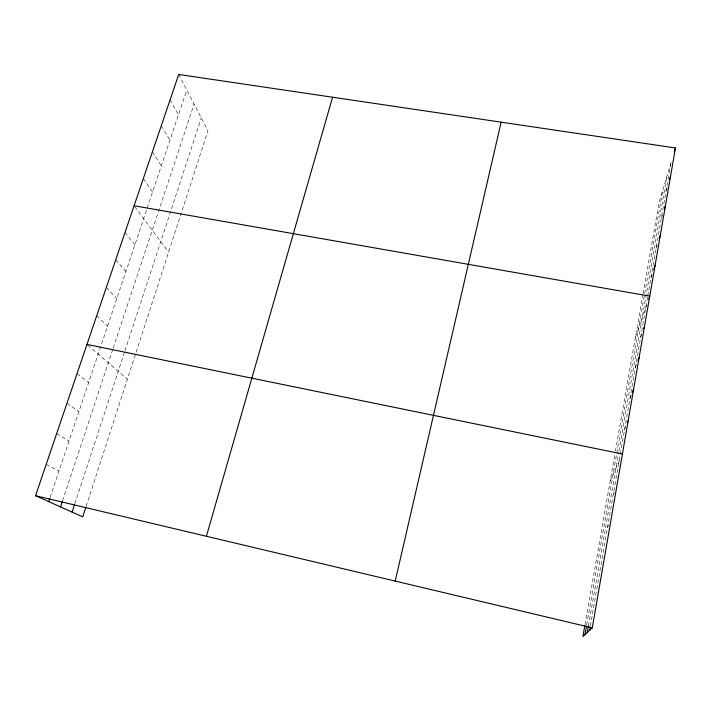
<?xml version="1.0" encoding="UTF-8"?>
<svg xmlns="http://www.w3.org/2000/svg" width="711" height="711" viewBox="0 0 711 711"><rect width="100%" height="100%" fill="white"/><g stroke="black" fill="none" stroke-linecap="round" stroke-linejoin="round"><path stroke-width="0.53" stroke-dasharray="3.56 2.67" d="M588.397 626.08L618.766 452.072M618.952 451.005L666.829 176.577M590.379 626.035L620.108 455.102M620.294 454.036L647.605 297.011M647.792 295.945L670.917 163.023M584.975 624.702L615.264 452.134M615.45 451.076L642.877 294.781M643.064 293.723L659.141 202.12L671.824 160.011M586.682 624.969L662.839 189.855M666.056 190.939L667.327 186.824M661.452 218.295L663.123 213.007M86.164 506.33L207.959 130.771L178.71 74.459M656.084 248.281L657.719 243.26M74.815 503.77L124.621 351.812M124.958 350.781L201.284 117.937M62.577 500.74L112.845 349.145M113.191 348.088L194.103 104.09M50.126 497.398L186.797 90.021M650.965 277.734L652.342 273.619M635.358 337.627L647.081 303.864M640.584 337.37L642.717 331.468M635.341 367.551L636.478 364.539M629.99 398.284L632.026 393.174M624.551 429.586L625.724 426.804M610.26 480.654L620.276 458.675M613.353 493.967L614.277 492.101M607.594 527.073L608.625 525.216M46.206 464.372L58.96 471.082M56.667 433.586L69.02 441.078M66.941 403.341L78.912 411.598M77.037 373.63L88.635 382.616M87.764 345.128L127.358 379.283M96.714 315.746L107.592 326.109M106.294 287.546L116.835 298.567M115.715 259.817L125.918 271.469M124.976 232.559L134.859 244.824M134.726 206.608L168.605 252.121M143.32 178.603L152.572 192.041M152.385 151.905L161.335 165.903M161.308 125.66L169.965 140.2M170.08 99.842L178.443 114.906"/><path stroke-width="1.07" d="M587.286 632.47L588.397 626.08M589.641 630.293L590.192 627.102M584.789 625.778L582.904 636.541L592.272 627.849L675.45 147.959L178.71 74.459L35.55 495.718L82.752 516.853L85.818 507.378M585.002 634.594L586.495 626.035M395.209 581.074L501.148 122.168M206.403 536.263L332.579 97.229M674.241 151.976L675.45 147.959M669.549 179.607L670.5 176.515M664.456 208.776L665.46 205.603M659.346 238.238L660.323 235.225M72.087 512.08L74.468 504.81M60.533 506.907L62.239 501.77M48.712 501.611L49.77 498.455M653.72 269.505L655.098 265.399M648.761 299.038L649.765 296.14L134.086 205.755M643.784 328.518L644.495 326.545M637.989 360.53L639.127 357.517M632.435 392.143L633.661 389.077M627.298 423.089L628.08 421.241M86.964 344.435L622.401 454.018M35.55 495.718L592.272 627.849"/></g></svg>
